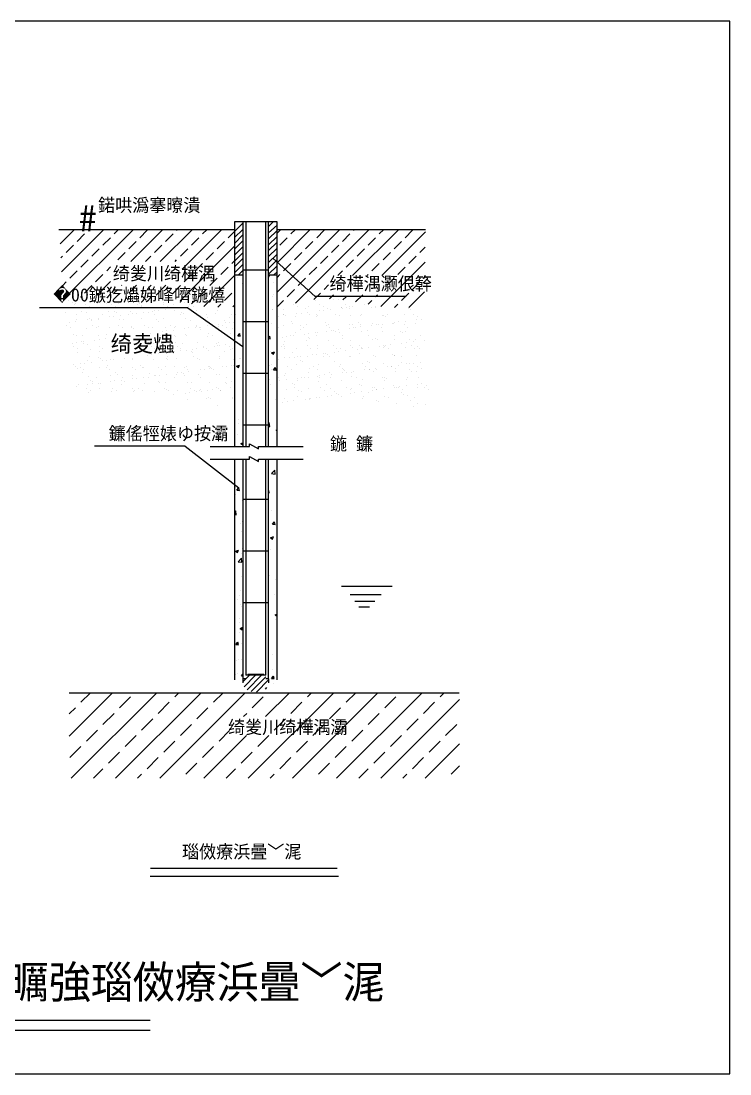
# Model space of a CAD drawing. Header units: metres. Extents: x 0 to 297, y 0 to 210.
# Drawn here: x 155.5 to 297, y 0 to 210 of the extents above; entities that cross this region are included whole.
import ezdxf

# ---------------------------------------------------------------- set-up
doc = ezdxf.new("R2010")
doc.units = ezdxf.units.M
doc.layers.add(' ', color=7, linetype='Continuous')

msp = doc.modelspace()

# ---------------------------------------------------------------- linework, layer by layer
at = {"layer": ' '}
for p, q in [((198.13, 169.96), (198.13, 125.13)), ((206.59, 169.96), (198.13, 169.96)), ((198.13, 168.01), (199.8, 169.69)), ((198.13, 166.84), (199.74, 168.45)), ((199.8, 169.96), (199.8, 125.13)), ((200.35, 169.96), (200.35, 125.13)), ((204.36, 125.13), (204.36, 169.96)), ((204.91, 125.13), (204.91, 169.96)), ((204.91, 169.03), (205.84, 169.96)), ((204.91, 167.74), (206.59, 169.3)), ((204.91, 166.56), (206.59, 168.24)), ((206.59, 168.45), (206.59, 169.96)), ((206.59, 125.13), (206.59, 168.45)), ((198.13, 165.66), (199.8, 167.34)), ((198.13, 164.48), (199.8, 166.16)), ((204.91, 165.39), (206.59, 167.06)), ((198.13, 163.31), (199.8, 164.98)), ((198.13, 162.13), (199.8, 163.8)), ((204.91, 164.21), (206.59, 165.89)), ((204.91, 163.03), (206.59, 164.71)), ((198.13, 160.95), (199.8, 162.63)), ((204.91, 161.86), (206.59, 163.53)), ((204.91, 160.68), (206.59, 162.35)), ((214.21, 155.07), (205.75, 162.69)), ((198.13, 159.78), (199.8, 161.45)), ((198.82, 159.3), (199.8, 160.27)), ((204.91, 160.3), (199.8, 160.3)), ((204.91, 159.5), (206.59, 161.18)), ((205.88, 159.3), (206.59, 160)), ((199.8, 159.3), (198.13, 159.3)), ((206.59, 159.3), (204.91, 159.3)), ((232.35, 155.07), (214.21, 155.07)), ((188.81, 152.83), (159.16, 152.83)), ((188.81, 152.83), (199.8, 145.09)), ((204.91, 150), (199.8, 150)), ((204.91, 139.69), (199.8, 139.69)), ((204.91, 129.39), (199.8, 129.39)), ((188.28, 125.18), (170.14, 125.18)), ((188.28, 125.18), (198.97, 116.93)), ((198.13, 122.64), (198.13, 78.58)), ((199.8, 122.64), (199.8, 78.8)), ((200.35, 122.64), (200.35, 79.51)), ((204.36, 79.51), (204.36, 122.64)), ((204.91, 78.8), (204.91, 122.64)), ((206.59, 78.58), (206.59, 122.64)), ((204.91, 114.59), (199.8, 114.59)), ((204.91, 104.29), (199.8, 104.29)), ((204.91, 93.98), (199.8, 93.98)), ((199.8, 78.18), (201.13, 79.51)), ((200.42, 78.8), (199.8, 78.8)), ((199.8, 78.8), (199.8, 78)), ((200.03, 77.23), (202.31, 79.51)), ((204.36, 79.51), (200.35, 79.51)), ((200.61, 76.64), (203.48, 79.51)), ((200.78, 79.73), (203.94, 79.73)), ((201.42, 76.27), (204.36, 79.21)), ((202.47, 76.14), (204.91, 78.59)), ((204.91, 78.8), (204.36, 78.8)), ((204.91, 78.8), (204.91, 78)), ((204.27, 76.77), (204.56, 77.06))]:
    msp.add_line(p, q, dxfattribs=at)
for p, q in [((297, 210), (0, 210)), ((297, 0), (297, 210)), ((163.04, 168.45), (198.13, 168.45)), ((163.28, 165.57), (166.16, 168.45)), ((163.6, 160), (172.04, 168.45)), ((163.91, 154.44), (177.92, 168.45)), ((168.91, 168.26), (169.1, 168.45)), ((174.06, 167.53), (174.98, 168.45)), ((177.42, 162.06), (183.81, 168.45)), ((179.21, 166.79), (180.68, 168.26)), ((183.3, 162.06), (189.69, 168.45)), ((186.56, 168.26), (186.75, 168.45)), ((187.64, 160.51), (195.57, 168.45)), ((191.71, 167.53), (192.63, 168.45)), ((196.86, 166.79), (198.13, 168.06)), ((206.59, 168.45), (236.25, 168.45)), ((206.59, 168.45), (236.25, 168.45)), ((206.59, 167.69), (207.34, 168.45)), ((206.59, 161.81), (213.23, 168.45)), ((206.59, 155.93), (219.11, 168.45)), ((209.36, 167.53), (210.28, 168.45)), ((210.3, 153.75), (224.99, 168.45)), ((214.51, 166.79), (215.98, 168.26)), ((221.65, 159.22), (230.88, 168.45)), ((221.86, 168.26), (222.05, 168.45)), ((227.01, 167.53), (227.94, 168.45)), ((232.16, 166.79), (233.63, 168.26)), ((166.7, 166.05), (168.17, 167.53)), ((171.85, 165.32), (173.32, 166.79)), ((177, 164.58), (178.47, 166.05)), ((184.36, 166.05), (185.83, 167.53)), ((189.5, 165.32), (190.97, 166.79)), ((194.65, 164.58), (196.12, 166.05)), ((207.16, 165.32), (208.63, 166.79)), ((212.3, 164.58), (213.77, 166.05)), ((219.66, 166.05), (221.13, 167.53)), ((224.81, 165.32), (226.28, 166.79)), ((227.53, 159.22), (236.24, 167.93)), ((229.96, 164.58), (231.43, 166.05)), ((164.5, 163.85), (165.97, 165.32)), ((169.65, 163.11), (171.12, 164.58)), ((174.79, 162.38), (176.26, 163.85)), ((182.15, 163.85), (183.62, 165.32)), ((187.24, 154.23), (198.13, 165.12)), ((187.3, 163.11), (188.77, 164.58)), ((192.45, 162.38), (193.92, 163.85)), ((210.1, 162.38), (211.57, 163.85)), ((217.45, 163.85), (218.92, 165.32)), ((222.6, 163.11), (224.07, 164.58)), ((227.75, 162.38), (229.22, 163.85)), ((235.1, 163.85), (236.19, 164.93)), ((163.44, 162.79), (163.76, 163.11)), ((167.44, 160.91), (168.91, 162.38)), ((180.36, 162.06), (181.41, 163.11)), ((186.25, 162.06), (186.56, 162.38)), ((197.59, 161.64), (198.13, 162.17)), ((215.25, 161.64), (216.72, 163.11)), ((220.39, 160.91), (221.86, 162.38)), ((227.3, 153.1), (236.14, 161.94)), ((232.9, 161.64), (234.37, 163.11)), ((165.23, 158.7), (166.7, 160.17)), ((172.59, 160.17), (173.38, 160.97)), ((190.24, 160.17), (191.71, 161.64)), ((195.39, 159.43), (196.86, 160.91)), ((207.89, 160.17), (209.36, 161.64)), ((213.04, 159.43), (214.51, 160.91)), ((218.71, 159.22), (219.66, 160.17)), ((225.54, 160.17), (227.01, 161.64)), ((230.69, 159.43), (232.16, 160.91)), ((163.75, 157.22), (164.5, 157.96)), ((170.38, 157.96), (171.85, 159.43)), ((170.72, 155.36), (173.38, 158.03)), ((188.03, 157.96), (189.5, 159.43)), ((191.98, 153.09), (198.13, 159.23)), ((193.18, 157.23), (194.65, 158.7)), ((198.72, 158.95), (198.72, 158.95)), ((198.72, 158.95), (198.72, 158.95)), ((199.63, 157.67), (199.63, 157.67)), ((199.63, 157.67), (199.63, 157.67)), ((204.91, 159.01), (204.97, 158.97)), ((204.91, 159.01), (204.97, 158.97)), ((204.97, 158.97), (205.08, 159.3)), ((204.97, 158.97), (205.08, 159.3)), ((205.79, 157.93), (205.79, 157.93)), ((205.79, 157.93), (205.79, 157.93)), ((206.59, 158.87), (207.16, 159.43)), ((210.83, 157.23), (212.3, 158.7)), ((224.59, 159.22), (224.81, 159.43)), ((228.48, 157.23), (229.96, 158.7)), ((233.63, 156.49), (235.1, 157.96)), ((235.84, 158.7), (236.09, 158.95)), ((168.17, 155.76), (169.65, 157.23)), ((173.86, 155.4), (173.86, 155.4)), ((173.94, 155.64), (174.79, 156.49)), ((175.53, 157.23), (175.6, 157.3)), ((175.53, 155.57), (175.53, 155.57)), ((176.12, 155.7), (176.12, 155.7)), ((176.99, 155.75), (178.55, 157.3)), ((179.83, 155.65), (179.94, 155.76)), ((180.68, 156.49), (181.49, 157.3)), ((182.47, 155.35), (184.43, 157.3)), ((185.83, 155.76), (187.3, 157.23)), ((190.97, 155.02), (192.45, 156.49)), ((196.12, 154.29), (197.59, 155.76)), ((198.13, 156.78), (198.15, 156.79)), ((198.13, 156.72), (198.15, 156.79)), ((198.13, 156.78), (198.15, 156.79)), ((198.13, 156.72), (198.15, 156.79)), ((199.72, 156.45), (199.72, 156.45)), ((199.72, 156.45), (199.72, 156.45)), ((199.75, 155.65), (199.75, 155.65)), ((199.75, 155.65), (199.75, 155.65)), ((205.85, 155.5), (205.85, 155.5)), ((205.85, 155.5), (205.85, 155.5)), ((208.63, 155.02), (210.1, 156.49)), ((213.97, 154.48), (215.25, 155.76)), ((215.98, 156.49), (216.85, 157.36)), ((217.06, 154.63), (217.84, 155.41)), ((222.28, 153.97), (223.72, 155.41)), ((226.28, 155.02), (226.67, 155.41)), ((231.43, 154.29), (232.9, 155.76)), ((232.93, 152.85), (236.04, 155.96)), ((164.9, 154.22), (164.9, 154.22)), ((165.79, 153.78), (165.79, 153.78)), ((166.1, 153.49), (166.1, 153.49)), ((166.43, 153.61), (166.43, 153.61)), ((167.16, 154.52), (167.16, 154.52)), ((167.35, 154.93), (167.44, 155.02)), ((168.03, 154.64), (168.03, 154.64)), ((168.46, 153.45), (168.46, 153.45)), ((169.38, 154.81), (169.38, 154.81)), ((170.78, 153.66), (170.78, 153.66)), ((170.79, 155.24), (170.79, 155.24)), ((171.1, 154.96), (171.1, 154.96)), ((171.64, 155.11), (171.64, 155.11)), ((172.51, 155.23), (172.51, 155.23)), ((172.55, 153.63), (172.55, 153.63)), ((172.93, 155.31), (172.93, 155.31)), ((173.65, 153.46), (173.65, 153.46)), ((175.04, 153.64), (175.04, 153.64)), ((177.29, 155.37), (177.29, 155.37)), ((177.55, 155.09), (177.55, 155.09)), ((178.83, 153.47), (178.83, 153.47)), ((179.21, 153.57), (179.21, 153.57)), ((179.54, 153.81), (179.54, 153.81)), ((181.54, 155.35), (181.54, 155.35)), ((183.89, 153.86), (183.89, 153.86)), ((184.01, 153.48), (184.01, 153.48)), ((184.52, 154.75), (184.52, 154.75)), ((184.92, 154.85), (185.09, 155.02)), ((185.97, 153.42), (185.97, 153.42)), ((188.15, 153.84), (188.15, 153.84)), ((189.19, 153.49), (189.19, 153.49)), ((189.55, 153.59), (190.24, 154.29)), ((194.75, 152.91), (195.39, 153.55)), ((197.74, 152.97), (198.13, 153.35)), ((205.69, 155.16), (205.69, 155.16)), ((205.69, 155.16), (205.69, 155.16)), ((206.63, 153.02), (207.89, 154.29)), ((209.92, 153.53), (209.92, 153.53)), ((214.37, 154.24), (214.37, 154.24)), ((215.11, 153.54), (215.11, 153.54)), ((217.8, 154.48), (217.8, 154.48)), ((218.86, 154.4), (218.86, 154.4)), ((219.75, 154.38), (220.39, 155.02)), ((220.29, 153.55), (220.29, 153.55)), ((223.98, 153.38), (223.98, 153.38)), ((224.76, 153.51), (225.54, 154.29)), ((230.01, 152.87), (230.69, 153.55)), ((164.28, 151.96), (164.28, 151.96)), ((166.51, 151.39), (166.51, 151.39)), ((167.55, 152.17), (167.55, 152.17)), ((168.54, 151.94), (168.54, 151.94)), ((169.16, 153), (169.16, 153)), ((171.69, 151.39), (171.69, 151.39)), ((173.04, 152.1), (173.04, 152.1)), ((174.2, 152.11), (174.2, 152.11)), ((174.35, 153.01), (174.35, 153.01)), ((174.51, 151.83), (174.51, 151.83)), ((175.39, 151.3), (175.39, 151.3)), ((176.87, 151.4), (176.87, 151.4)), ((177.39, 152.16), (177.39, 152.16)), ((177.65, 151.59), (177.65, 151.59)), ((178.52, 151.71), (178.52, 151.71)), ((179.51, 153.29), (179.51, 153.29)), ((179.53, 153.02), (179.53, 153.02)), ((179.87, 151.89), (179.87, 151.89)), ((180.96, 151.96), (180.96, 151.96)), ((181.65, 152.14), (181.65, 152.14)), ((182.06, 151.41), (182.06, 151.41)), ((182.13, 152.18), (182.13, 152.18)), ((183, 152.3), (183, 152.3)), ((184.35, 152.48), (184.35, 152.48)), ((184.71, 153.03), (184.71, 153.03)), ((186.14, 152.3), (186.14, 152.3)), ((186.61, 152.77), (186.61, 152.77)), ((187.24, 151.42), (187.24, 151.42)), ((187.48, 152.89), (187.48, 152.89)), ((187.62, 151.91), (187.62, 151.91)), ((187.93, 151.63), (187.93, 151.63)), ((188.83, 153.07), (188.83, 153.07)), ((189.89, 153.04), (189.89, 153.04)), ((190.5, 152.36), (190.5, 152.36)), ((192.42, 151.43), (192.42, 151.43)), ((194.38, 151.76), (194.38, 151.76)), ((194.76, 152.34), (194.76, 152.34)), ((197.6, 151.44), (197.6, 151.44)), ((198.13, 151.39), (198.13, 151.39)), ((198.13, 151.39), (198.13, 151.39)), ((198.4, 151.52), (198.4, 151.52)), ((198.4, 151.52), (198.4, 151.52)), ((205.59, 152.39), (205.59, 152.39)), ((205.59, 152.39), (205.59, 152.39)), ((205.74, 152.49), (205.74, 152.49)), ((205.74, 152.49), (205.74, 152.49)), ((207.8, 151.56), (207.8, 151.56)), ((207.87, 152.53), (207.87, 152.53)), ((207.97, 151.46), (207.97, 151.46)), ((208.28, 151.32), (208.28, 151.32)), ((210.55, 151.62), (210.55, 151.62)), ((210.63, 153.08), (210.63, 153.08)), ((211.41, 151.73), (211.41, 151.73)), ((212.36, 152.7), (212.36, 152.7)), ((212.76, 151.91), (212.76, 151.91)), ((212.8, 153.02), (212.8, 153.02)), ((213.15, 151.47), (213.15, 151.47)), ((214.45, 151.5), (214.45, 151.5)), ((214.76, 151.22), (214.76, 151.22)), ((215.02, 152.21), (215.02, 152.21)), ((215.81, 153.09), (215.81, 153.09)), ((215.89, 152.32), (215.89, 152.32)), ((216.72, 152.75), (216.72, 152.75)), ((217.24, 152.5), (217.24, 152.5)), ((218.33, 151.48), (218.33, 151.48)), ((219.46, 152.96), (219.46, 152.96)), ((219.5, 152.8), (219.5, 152.8)), ((219.76, 152.68), (219.76, 152.68)), ((220.37, 152.91), (220.37, 152.91)), ((220.97, 152.73), (220.97, 152.73)), ((220.99, 153.1), (220.99, 153.1)), ((221.21, 151.35), (221.21, 151.35)), ((221.72, 153.09), (221.72, 153.09)), ((223.32, 151.25), (223.32, 151.25)), ((223.52, 151.49), (223.52, 151.49)), ((225.47, 152.89), (225.47, 152.89)), ((226.17, 153.11), (226.17, 153.11)), ((226.22, 152.81), (226.22, 152.81)), ((227.58, 151.23), (227.58, 151.23)), ((227.87, 151.29), (227.87, 151.29)), ((228.7, 151.5), (228.7, 151.5)), ((232.07, 151.39), (232.07, 151.39)), ((232.87, 152.75), (232.87, 152.75)), ((233.18, 152.47), (233.18, 152.47)), ((233.88, 151.51), (233.88, 151.51)), ((164.62, 149.27), (164.62, 149.27)), ((165.08, 149.94), (165.08, 149.94)), ((166.43, 150.12), (166.43, 150.12)), ((166.53, 150.4), (166.53, 150.4)), ((168.69, 150.41), (168.69, 150.41)), ((169.2, 150.65), (169.2, 150.65)), ((169.51, 150.37), (169.51, 150.37)), ((169.56, 150.53), (169.56, 150.53)), ((169.81, 149.28), (169.81, 149.28)), ((170.89, 150.46), (170.89, 150.46)), ((170.91, 150.71), (170.91, 150.71)), ((173.17, 151), (173.17, 151)), ((174.04, 151.12), (174.04, 151.12)), ((174.99, 149.29), (174.99, 149.29)), ((175.15, 150.44), (175.15, 150.44)), ((175.96, 150.5), (175.96, 150.5)), ((179.64, 150.6), (179.64, 150.6)), ((180.17, 149.3), (180.17, 149.3)), ((182.62, 150.45), (182.62, 150.45)), ((182.93, 150.16), (182.93, 150.16)), ((184, 150.66), (184, 150.66)), ((185.35, 149.31), (185.35, 149.31)), ((186.25, 149.1), (186.25, 149.1)), ((188.26, 150.64), (188.26, 150.64)), ((189.38, 150.3), (189.38, 150.3)), ((190.54, 149.32), (190.54, 149.32)), ((190.6, 149.15), (190.6, 149.15)), ((192.63, 149.26), (192.63, 149.26)), ((192.75, 150.8), (192.75, 150.8)), ((193.49, 149.37), (193.49, 149.37)), ((194.85, 149.55), (194.85, 149.55)), ((194.86, 149.13), (194.86, 149.13)), ((195.72, 149.33), (195.72, 149.33)), ((196.04, 150.24), (196.04, 150.24)), ((196.34, 149.96), (196.34, 149.96)), ((197.11, 150.85), (197.11, 150.85)), ((197.11, 149.85), (197.11, 149.85)), ((197.97, 149.96), (197.97, 149.96)), ((205.49, 149.62), (205.49, 149.62)), ((205.49, 149.62), (205.49, 149.62)), ((206.93, 151.14), (206.93, 151.14)), ((207.97, 149.33), (207.97, 149.33)), ((209.45, 150.04), (209.45, 150.04)), ((209.76, 149.76), (209.76, 149.76)), ((210.21, 151.05), (210.21, 151.05)), ((211.27, 149.36), (211.27, 149.36)), ((212.46, 149.49), (212.46, 149.49)), ((214.47, 151.03), (214.47, 151.03)), ((216.21, 149.89), (216.21, 149.89)), ((216.45, 149.37), (216.45, 149.37)), ((216.82, 149.54), (216.82, 149.54)), ((218.97, 151.19), (218.97, 151.19)), ((221.08, 149.52), (221.08, 149.52)), ((221.63, 149.38), (221.63, 149.38)), ((222.87, 149.83), (222.87, 149.83)), ((223.18, 149.55), (223.18, 149.55)), ((225.52, 149.28), (225.52, 149.28)), ((225.57, 149.69), (225.57, 149.69)), ((226.38, 149.39), (226.38, 149.39)), ((226.82, 149.39), (226.82, 149.39)), ((227.74, 149.57), (227.74, 149.57)), ((228.18, 151.01), (228.18, 151.01)), ((229.63, 149.69), (229.63, 149.69)), ((229.93, 149.74), (229.93, 149.74)), ((230, 149.87), (230, 149.87)), ((230.86, 149.98), (230.86, 149.98)), ((232, 149.4), (232, 149.4)), ((232.22, 150.16), (232.22, 150.16)), ((234.19, 149.72), (234.19, 149.72)), ((234.48, 150.46), (234.48, 150.46)), ((234.63, 151.15), (234.63, 151.15)), ((235.34, 150.57), (235.34, 150.57)), ((165.33, 148.83), (165.33, 148.83)), ((165.95, 147.58), (165.95, 147.58)), ((166.64, 147.2), (166.64, 147.2)), ((167.85, 147.22), (167.85, 147.22)), ((168.65, 148.74), (168.65, 148.74)), ((170.51, 148.84), (170.51, 148.84)), ((170.96, 149.04), (170.96, 149.04)), ((170.99, 147.25), (170.99, 147.25)), ((172.61, 147.52), (172.61, 147.52)), ((173.14, 148.9), (173.14, 148.9)), ((175.69, 148.85), (175.69, 148.85)), ((177.5, 148.95), (177.5, 148.95)), ((177.62, 148.99), (177.62, 148.99)), ((177.92, 148.7), (177.92, 148.7)), ((180.87, 148.86), (180.87, 148.86)), ((181.41, 147.78), (181.41, 147.78)), ((181.75, 148.93), (181.75, 148.93)), ((183.4, 147.25), (183.4, 147.25)), ((183.67, 148.08), (183.67, 148.08)), ((184.1, 147.45), (184.1, 147.45)), ((184.37, 148.84), (184.37, 148.84)), ((184.53, 148.19), (184.53, 148.19)), ((185.89, 148.37), (185.89, 148.37)), ((186.03, 147.32), (186.03, 147.32)), ((186.06, 148.87), (186.06, 148.87)), ((186.34, 147.04), (186.34, 147.04)), ((188.15, 148.67), (188.15, 148.67)), ((188.36, 147.43), (188.36, 147.43)), ((188.58, 147.26), (188.58, 147.26)), ((189.01, 148.78), (189.01, 148.78)), ((190.37, 148.96), (190.37, 148.96)), ((191.03, 148.78), (191.03, 148.78)), ((191.24, 148.87), (191.24, 148.87)), ((191.34, 148.5), (191.34, 148.5)), ((192.79, 147.17), (192.79, 147.17)), ((192.85, 147.59), (192.85, 147.59)), ((193.77, 147.27), (193.77, 147.27)), ((196.42, 148.88), (196.42, 148.88)), ((197.21, 147.65), (197.21, 147.65)), ((197.79, 148.63), (197.79, 148.63)), ((198.77, 147.22), (199.17, 147.7)), ((198.77, 147.22), (199.17, 147.7)), ((198.77, 147.22), (199.26, 147.18)), ((198.77, 147.22), (199.26, 147.18)), ((199.26, 147.18), (199.17, 147.7)), ((199.26, 147.18), (199.17, 147.7)), ((204.91, 146.91), (205.14, 147.18)), ((204.91, 146.91), (205.14, 147.18)), ((205.23, 146.65), (205.14, 147.18)), ((205.23, 146.65), (205.14, 147.18)), ((206.79, 148.9), (206.79, 148.9)), ((208.47, 147.03), (208.47, 147.03)), ((209.31, 147.29), (209.31, 147.29)), ((209.82, 147.21), (209.82, 147.21)), ((210.32, 147.84), (210.32, 147.84)), ((211.21, 148.43), (211.21, 148.43)), ((211.97, 148.91), (211.97, 148.91)), ((212.08, 147.51), (212.08, 147.51)), ((212.95, 147.62), (212.95, 147.62)), ((214.3, 147.8), (214.3, 147.8)), ((214.5, 147.3), (214.5, 147.3)), ((214.58, 147.82), (214.58, 147.82)), ((216.56, 148.1), (216.56, 148.1)), ((217.15, 148.92), (217.15, 148.92)), ((217.43, 148.21), (217.43, 148.21)), ((217.87, 148.37), (217.87, 148.37)), ((218.17, 148.09), (218.17, 148.09)), ((218.78, 148.39), (218.78, 148.39)), ((219.07, 147.98), (219.07, 147.98)), ((219.68, 147.31), (219.68, 147.31)), ((221.04, 148.69), (221.04, 148.69)), ((221.91, 148.8), (221.91, 148.8)), ((222.33, 148.93), (222.33, 148.93)), ((223.26, 148.98), (223.26, 148.98)), ((223.43, 148.04), (223.43, 148.04)), ((224.62, 148.23), (224.62, 148.23)), ((224.86, 147.32), (224.86, 147.32)), ((227.52, 148.94), (227.52, 148.94)), ((227.68, 148.02), (227.68, 148.02)), ((230.04, 147.33), (230.04, 147.33)), ((231.28, 148.17), (231.28, 148.17)), ((231.59, 147.89), (231.59, 147.89)), ((232.18, 148.18), (232.18, 148.18)), ((232.7, 148.95), (232.7, 148.95)), ((235.23, 147.34), (235.23, 147.34)), ((165.75, 145.72), (165.75, 145.72)), ((165.97, 145.11), (165.97, 145.11)), ((166.61, 145.83), (166.61, 145.83)), ((167.61, 146.06), (167.61, 146.06)), ((167.92, 145.78), (167.92, 145.78)), ((167.97, 146.01), (167.97, 146.01)), ((168.75, 145.53), (168.75, 145.53)), ((170.23, 146.31), (170.23, 146.31)), ((171.09, 146.42), (171.09, 146.42)), ((171.15, 145.12), (171.15, 145.12)), ((172.45, 146.6), (172.45, 146.6)), ((181.03, 145.86), (181.03, 145.86)), ((181.33, 145.58), (181.33, 145.58)), ((181.52, 145.14), (181.52, 145.14)), ((181.86, 145.73), (181.86, 145.73)), ((186.35, 145.89), (186.35, 145.89)), ((186.7, 145.15), (186.7, 145.15)), ((187.78, 145.71), (187.78, 145.71)), ((190.71, 145.94), (190.71, 145.94)), ((191.88, 145.15), (191.88, 145.15)), ((194.16, 145.15), (194.16, 145.15)), ((194.44, 145.66), (194.44, 145.66)), ((194.75, 145.37), (194.75, 145.37)), ((194.97, 145.92), (194.97, 145.92)), ((195.03, 145.26), (195.03, 145.26)), ((196.38, 145.44), (196.38, 145.44)), ((197.06, 145.16), (197.06, 145.16)), ((199.28, 145.65), (199.28, 145.65)), ((199.28, 145.65), (199.28, 145.65)), ((199.7, 145.91), (199.7, 145.91)), ((199.7, 145.91), (199.7, 145.91)), ((204.91, 146.68), (205.23, 146.65)), ((204.91, 146.68), (205.23, 146.65)), ((205.36, 146.79), (205.36, 146.79)), ((205.36, 146.79), (205.36, 146.79)), ((205.38, 146.85), (205.38, 146.85)), ((205.38, 146.85), (205.38, 146.85)), ((207.43, 145.18), (207.43, 145.18)), ((207.6, 146.92), (207.6, 146.92)), ((207.86, 145.45), (207.86, 145.45)), ((208.07, 146.12), (208.07, 146.12)), ((208.17, 145.17), (208.17, 145.17)), ((212.57, 146.28), (212.57, 146.28)), ((212.61, 145.19), (212.61, 145.19)), ((212.86, 146.91), (212.86, 146.91)), ((213.17, 146.63), (213.17, 146.63)), ((214.62, 145.3), (214.62, 145.3)), ((216.93, 146.34), (216.93, 146.34)), ((217.79, 145.2), (217.79, 145.2)), ((219.62, 146.76), (219.62, 146.76)), ((221.18, 146.32), (221.18, 146.32)), ((221.28, 145.25), (221.28, 145.25)), ((221.58, 144.97), (221.58, 144.97)), ((222.98, 145.21), (222.98, 145.21)), ((225.68, 146.48), (225.68, 146.48)), ((226.28, 146.71), (226.28, 146.71)), ((226.59, 146.43), (226.59, 146.43)), ((227.05, 145.17), (227.05, 145.17)), ((227.92, 145.29), (227.92, 145.29)), ((228.03, 145.1), (228.03, 145.1)), ((228.16, 145.22), (228.16, 145.22)), ((229.27, 145.46), (229.27, 145.46)), ((230.03, 146.54), (230.03, 146.54)), ((231.53, 145.76), (231.53, 145.76)), ((232.28, 144.97), (232.28, 144.97)), ((232.4, 145.87), (232.4, 145.87)), ((233.04, 146.56), (233.04, 146.56)), ((233.34, 145.23), (233.34, 145.23)), ((233.75, 146.05), (233.75, 146.05)), ((234.29, 146.51), (234.29, 146.51)), ((234.69, 145.04), (234.69, 145.04)), ((236.01, 146.35), (236.01, 146.35)), ((166.67, 144.66), (166.67, 144.66)), ((166.74, 143.99), (166.74, 143.99)), ((169.2, 143.05), (169.2, 143.05)), ((169.36, 144.46), (169.36, 144.46)), ((171.02, 142.94), (171.02, 142.94)), ((171.1, 144.05), (171.1, 144.05)), ((171.85, 144.67), (171.85, 144.67)), ((180.72, 143.38), (180.72, 143.38)), ((181.59, 143.49), (181.59, 143.49)), ((182.22, 144.69), (182.22, 144.69)), ((182.78, 144.25), (182.78, 144.25)), ((182.94, 143.67), (182.94, 143.67)), ((184.21, 144.24), (184.21, 144.24)), ((184.74, 143.08), (184.74, 143.08)), ((185.2, 143.97), (185.2, 143.97)), ((186.07, 144.08), (186.07, 144.08)), ((187.4, 144.7), (187.4, 144.7)), ((187.42, 144.26), (187.42, 144.26)), ((188.46, 144.22), (188.46, 144.22)), ((189.44, 144.19), (189.44, 144.19)), ((189.68, 144.56), (189.68, 144.56)), ((189.75, 143.91), (189.75, 143.91)), ((189.93, 143.09), (189.93, 143.09)), ((190.55, 144.67), (190.55, 144.67)), ((191.9, 144.85), (191.9, 144.85)), ((192.58, 144.71), (192.58, 144.71)), ((192.96, 144.38), (192.96, 144.38)), ((195.11, 143.1), (195.11, 143.1)), ((196.2, 144.05), (196.2, 144.05)), ((197.32, 144.44), (197.32, 144.44)), ((197.77, 144.72), (197.77, 144.72)), ((205.28, 144.08), (205.28, 144.08)), ((205.28, 144.08), (205.28, 144.08)), ((205.48, 143.83), (206.06, 144.05)), ((205.48, 143.83), (206.06, 144.05)), ((205.48, 143.83), (205.89, 143.55)), ((205.48, 143.83), (205.89, 143.55)), ((205.89, 143.55), (206.06, 144.05)), ((205.89, 143.55), (206.06, 144.05)), ((208.13, 144.74), (208.13, 144.74)), ((208.18, 142.91), (208.18, 142.91)), ((209.13, 142.81), (209.13, 142.81)), ((209.61, 143.84), (209.61, 143.84)), ((210, 142.93), (210, 142.93)), ((210.42, 144.64), (210.42, 144.64)), ((210.66, 143.13), (210.66, 143.13)), ((211.35, 143.1), (211.35, 143.1)), ((212.67, 143.08), (212.67, 143.08)), ((213.31, 144.75), (213.31, 144.75)), ((213.61, 143.4), (213.61, 143.4)), ((214.48, 143.52), (214.48, 143.52)), ((214.68, 144.62), (214.68, 144.62)), ((215.83, 143.69), (215.83, 143.69)), ((215.84, 143.14), (215.84, 143.14)), ((216.27, 143.79), (216.27, 143.79)), ((216.58, 143.5), (216.58, 143.5)), ((217.03, 143.13), (217.03, 143.13)), ((218.09, 143.99), (218.09, 143.99)), ((218.5, 144.75), (218.5, 144.75)), ((218.96, 144.11), (218.96, 144.11)), ((219.18, 144.78), (219.18, 144.78)), ((220.31, 144.28), (220.31, 144.28)), ((221.02, 143.14), (221.02, 143.14)), ((221.29, 143.11), (221.29, 143.11)), ((222.57, 144.58), (222.57, 144.58)), ((223.03, 143.64), (223.03, 143.64)), ((223.44, 144.7), (223.44, 144.7)), ((223.53, 144.83), (223.53, 144.83)), ((223.68, 144.76), (223.68, 144.76)), ((224.79, 144.87), (224.79, 144.87)), ((225.78, 143.27), (225.78, 143.27)), ((226.2, 143.15), (226.2, 143.15)), ((227.79, 144.81), (227.79, 144.81)), ((228.86, 144.77), (228.86, 144.77)), ((229.69, 143.58), (229.69, 143.58)), ((230, 143.3), (230, 143.3)), ((230.14, 143.33), (230.14, 143.33)), ((231.39, 143.16), (231.39, 143.16)), ((234.04, 144.78), (234.04, 144.78)), ((234.4, 143.31), (234.4, 143.31)), ((235, 144.76), (235, 144.76)), ((166.02, 141.48), (166.02, 141.48)), ((166.33, 141.2), (166.33, 141.2)), ((166.85, 140.78), (166.85, 140.78)), ((167.28, 141.61), (167.28, 141.61)), ((167.31, 140.94), (167.31, 140.94)), ((168.15, 141.73), (168.15, 141.73)), ((168.85, 142.32), (168.85, 142.32)), ((169.5, 141.9), (169.5, 141.9)), ((171.2, 140.84), (171.2, 140.84)), ((171.33, 142.66), (171.33, 142.66)), ((171.76, 142.2), (171.76, 142.2)), ((172.49, 140.95), (172.49, 140.95)), ((172.63, 142.31), (172.63, 142.31)), ((172.78, 141.33), (172.78, 141.33)), ((173.35, 142.48), (173.35, 142.48)), ((173.98, 142.49), (173.98, 142.49)), ((175.46, 140.82), (175.46, 140.82)), ((176.24, 142.79), (176.24, 142.79)), ((177.68, 140.96), (177.68, 140.96)), ((177.71, 142.54), (177.71, 142.54)), ((177.78, 142.79), (177.78, 142.79)), ((179.44, 141.27), (179.44, 141.27)), ((179.74, 140.99), (179.74, 140.99)), ((179.96, 140.98), (179.96, 140.98)), ((181.96, 142.52), (181.96, 142.52)), ((182.86, 140.97), (182.86, 140.97)), ((184.31, 141.04), (184.31, 141.04)), ((184.44, 142.73), (184.44, 142.73)), ((184.74, 142.45), (184.74, 142.45)), ((186.19, 141.13), (186.19, 141.13)), ((186.46, 142.68), (186.46, 142.68)), ((188.04, 140.98), (188.04, 140.98)), ((188.57, 141.02), (188.57, 141.02)), ((190.81, 142.74), (190.81, 142.74)), ((191.2, 142.59), (191.2, 142.59)), ((192.85, 141.07), (192.85, 141.07)), ((193.06, 141.18), (193.06, 141.18)), ((193.16, 140.79), (193.16, 140.79)), ((193.23, 140.99), (193.23, 140.99)), ((193.43, 140.75), (193.43, 140.75)), ((195.07, 142.72), (195.07, 142.72)), ((195.7, 141.04), (195.7, 141.04)), ((196.56, 141.16), (196.56, 141.16)), ((197.42, 141.23), (197.42, 141.23)), ((197.85, 142.53), (197.85, 142.53)), ((197.91, 141.33), (197.91, 141.33)), ((198.48, 141.15), (199.07, 141.37)), ((198.48, 141.15), (199.07, 141.37)), ((198.48, 141.15), (198.9, 140.87)), ((198.48, 141.15), (198.9, 140.87)), ((198.9, 140.87), (199.07, 141.37)), ((198.9, 140.87), (199.07, 141.37)), ((199.17, 142.64), (199.17, 142.64)), ((199.17, 142.64), (199.17, 142.64)), ((199.3, 142.73), (199.3, 142.73)), ((199.3, 142.73), (199.3, 142.73)), ((205.18, 141.31), (205.18, 141.31)), ((205.18, 141.31), (205.18, 141.31)), ((205.49, 141.42), (205.49, 141.42)), ((205.49, 141.42), (205.49, 141.42)), ((205.89, 140.44), (206.29, 140.92)), ((205.89, 140.44), (206.29, 140.92)), ((206.39, 140.4), (206.29, 140.92)), ((206.39, 140.4), (206.29, 140.92)), ((206.87, 142.51), (206.87, 142.51)), ((208.77, 141.02), (208.77, 141.02)), ((210.53, 141.43), (210.53, 141.43)), ((211.27, 142.33), (211.27, 142.33)), ((211.58, 142.04), (211.58, 142.04)), ((213.03, 140.72), (213.03, 140.72)), ((213.96, 141.02), (213.96, 141.02)), ((214.79, 141.41), (214.79, 141.41)), ((218.03, 142.18), (218.03, 142.18)), ((219.14, 141.03), (219.14, 141.03)), ((219.28, 141.57), (219.28, 141.57)), ((223.64, 141.63), (223.64, 141.63)), ((224.32, 141.04), (224.32, 141.04)), ((224.69, 142.12), (224.69, 142.12)), ((224.99, 141.84), (224.99, 141.84)), ((226.33, 140.77), (226.33, 140.77)), ((227.89, 141.61), (227.89, 141.61)), ((228.59, 141.06), (228.59, 141.06)), ((229.45, 141.18), (229.45, 141.18)), ((229.5, 141.05), (229.5, 141.05)), ((230.81, 141.36), (230.81, 141.36)), ((231.45, 141.97), (231.45, 141.97)), ((232.39, 141.77), (232.39, 141.77)), ((233.07, 141.65), (233.07, 141.65)), ((233.93, 141.77), (233.93, 141.77)), ((234.69, 141.06), (234.69, 141.06)), ((235.29, 141.95), (235.29, 141.95)), ((167.77, 139.87), (167.77, 139.87)), ((168.01, 140.49), (168.01, 140.49)), ((168.96, 139.12), (168.96, 139.12)), ((170.54, 138.88), (170.54, 138.88)), ((173.2, 140.5), (173.2, 140.5)), ((173.45, 139.28), (173.45, 139.28)), ((174.43, 139.81), (174.43, 139.81)), ((174.74, 139.53), (174.74, 139.53)), ((175.72, 138.89), (175.72, 138.89)), ((177.78, 138.68), (177.78, 138.68)), ((177.81, 139.33), (177.81, 139.33)), ((178.38, 140.51), (178.38, 140.51)), ((178.64, 138.8), (178.64, 138.8)), ((180, 138.98), (180, 138.98)), ((180.91, 138.9), (180.91, 138.9)), ((181.19, 139.67), (181.19, 139.67)), ((182.07, 139.31), (182.07, 139.31)), ((182.26, 139.27), (182.26, 139.27)), ((183.12, 139.39), (183.12, 139.39)), ((183.56, 140.52), (183.56, 140.52)), ((184.48, 139.57), (184.48, 139.57)), ((186.09, 138.91), (186.09, 138.91)), ((186.56, 139.48), (186.56, 139.48)), ((186.74, 139.86), (186.74, 139.86)), ((187.6, 139.98), (187.6, 139.98)), ((187.85, 139.61), (187.85, 139.61)), ((188.16, 139.33), (188.16, 139.33)), ((188.74, 140.53), (188.74, 140.53)), ((188.96, 140.16), (188.96, 140.16)), ((190.92, 139.53), (190.92, 139.53)), ((191.22, 140.45), (191.22, 140.45)), ((191.27, 138.92), (191.27, 138.92)), ((192.08, 140.57), (192.08, 140.57)), ((193.93, 140.54), (193.93, 140.54)), ((194.61, 139.46), (194.61, 139.46)), ((195.18, 139.51), (195.18, 139.51)), ((196.45, 138.93), (196.45, 138.93)), ((205.39, 140.47), (205.39, 140.47)), ((205.39, 140.47), (205.39, 140.47)), ((205.89, 140.44), (206.39, 140.4)), ((205.89, 140.44), (206.39, 140.4)), ((206.82, 138.95), (206.82, 138.95)), ((208.02, 139.26), (208.02, 139.26)), ((208.28, 139.71), (208.28, 139.71)), ((209.47, 140.57), (209.47, 140.57)), ((210.67, 138.71), (210.67, 138.71)), ((211.53, 138.82), (211.53, 138.82)), ((212, 138.96), (212, 138.96)), ((212.78, 139.87), (212.78, 139.87)), ((212.89, 139), (212.89, 139)), ((214.66, 140.58), (214.66, 140.58)), ((214.68, 139.2), (214.68, 139.2)), ((214.99, 138.92), (214.99, 138.92)), ((215.15, 139.29), (215.15, 139.29)), ((216.01, 139.41), (216.01, 139.41)), ((217.14, 139.92), (217.14, 139.92)), ((217.18, 138.97), (217.18, 138.97)), ((217.37, 139.59), (217.37, 139.59)), ((219.63, 139.88), (219.63, 139.88)), ((219.69, 140.66), (219.69, 140.66)), ((219.84, 140.59), (219.84, 140.59)), ((219.99, 140.38), (219.99, 140.38)), ((220.49, 140), (220.49, 140)), ((221.39, 139.9), (221.39, 139.9)), ((221.44, 139.05), (221.44, 139.05)), ((221.85, 140.18), (221.85, 140.18)), ((222.37, 138.98), (222.37, 138.98)), ((224.11, 140.47), (224.11, 140.47)), ((224.97, 140.59), (224.97, 140.59)), ((225.02, 140.6), (225.02, 140.6)), ((225.89, 140.07), (225.89, 140.07)), ((226.44, 140.51), (226.44, 140.51)), ((227.55, 138.99), (227.55, 138.99)), ((228.1, 139), (228.1, 139)), ((228.41, 138.71), (228.41, 138.71)), ((230.21, 140.61), (230.21, 140.61)), ((230.24, 140.12), (230.24, 140.12)), ((232.73, 139), (232.73, 139)), ((233.1, 140.46), (233.1, 140.46)), ((233.41, 140.17), (233.41, 140.17)), ((234.5, 140.1), (234.5, 140.1)), ((234.86, 138.85), (234.86, 138.85)), ((235.39, 140.62), (235.39, 140.62)), ((166.56, 137.21), (166.56, 137.21)), ((166.95, 137.58), (166.95, 137.58)), ((168.66, 136.77), (168.66, 136.77)), ((168.82, 137.5), (168.82, 137.5)), ((169.43, 138.35), (169.43, 138.35)), ((169.68, 137.62), (169.68, 137.62)), ((169.74, 138.07), (169.74, 138.07)), ((171.04, 137.8), (171.04, 137.8)), ((171.18, 136.74), (171.18, 136.74)), ((171.31, 137.63), (171.31, 137.63)), ((173.3, 138.09), (173.3, 138.09)), ((173.84, 136.78), (173.84, 136.78)), ((174.16, 138.21), (174.16, 138.21)), ((175.52, 138.39), (175.52, 138.39)), ((175.57, 137.61), (175.57, 137.61)), ((176.19, 138.2), (176.19, 138.2)), ((177.84, 136.69), (177.84, 136.69)), ((179.02, 136.79), (179.02, 136.79)), ((180.06, 137.77), (180.06, 137.77)), ((182.85, 138.15), (182.85, 138.15)), ((183.15, 137.87), (183.15, 137.87)), ((184.2, 136.8), (184.2, 136.8)), ((184.42, 137.83), (184.42, 137.83)), ((184.6, 136.54), (184.6, 136.54)), ((188.67, 137.81), (188.67, 137.81)), ((189.39, 136.81), (189.39, 136.81)), ((189.6, 138), (189.6, 138)), ((193.17, 137.97), (193.17, 137.97)), ((194.57, 136.82), (194.57, 136.82)), ((194.97, 136.64), (194.97, 136.64)), ((196.26, 137.94), (196.26, 137.94)), ((196.57, 137.66), (196.57, 137.66)), ((197.23, 136.94), (197.23, 136.94)), ((197.53, 138.03), (197.53, 138.03)), ((198.1, 137.05), (198.1, 137.05)), ((205.08, 138.54), (205.08, 138.54)), ((205.08, 138.54), (205.08, 138.54)), ((205.28, 137.46), (205.28, 137.46)), ((205.28, 137.46), (205.28, 137.46)), ((206.52, 138.12), (206.52, 138.12)), ((206.52, 138.12), (206.52, 138.12)), ((207.06, 138.23), (207.06, 138.23)), ((208.39, 136.5), (208.39, 136.5)), ((208.41, 138.41), (208.41, 138.41)), ((209.68, 137.74), (209.68, 137.74)), ((209.99, 137.46), (209.99, 137.46)), ((210.12, 136.85), (210.12, 136.85)), ((210.63, 138.22), (210.63, 138.22)), ((212.88, 136.66), (212.88, 136.66)), ((214.89, 138.2), (214.89, 138.2)), ((215.3, 136.86), (215.3, 136.86)), ((216.44, 137.59), (216.44, 137.59)), ((217.24, 136.72), (217.24, 136.72)), ((219.39, 138.36), (219.39, 138.36)), ((220.48, 136.87), (220.48, 136.87)), ((221.5, 136.7), (221.5, 136.7)), ((223.1, 137.53), (223.1, 137.53)), ((223.4, 137.25), (223.4, 137.25)), ((223.74, 138.42), (223.74, 138.42)), ((225.66, 136.88), (225.66, 136.88)), ((225.99, 136.86), (225.99, 136.86)), ((227.86, 136.66), (227.86, 136.66)), ((228, 138.4), (228, 138.4)), ((229.85, 137.39), (229.85, 137.39)), ((230.12, 136.96), (230.12, 136.96)), ((230.35, 136.92), (230.35, 136.92)), ((230.85, 136.89), (230.85, 136.89)), ((230.99, 137.07), (230.99, 137.07)), ((232.34, 137.25), (232.34, 137.25)), ((232.49, 138.56), (232.49, 138.56)), ((234.6, 137.55), (234.6, 137.55)), ((234.61, 136.89), (234.61, 136.89)), ((235.47, 137.66), (235.47, 137.66)), ((236.03, 136.9), (236.03, 136.9)), ((236.51, 137.33), (236.51, 137.33)), ((169.06, 135.91), (169.06, 135.91)), ((169.36, 136.33), (169.36, 136.33)), ((173.56, 136.07), (173.56, 136.07)), ((174.54, 136.34), (174.54, 136.34)), ((177.92, 136.13), (177.92, 136.13)), ((178.15, 136.41), (178.15, 136.41)), ((179.72, 136.34), (179.72, 136.34)), ((182.17, 136.11), (182.17, 136.11)), ((184.91, 136.35), (184.91, 136.35)), ((186.01, 135.46), (186.01, 135.46)), ((186.67, 136.27), (186.67, 136.27)), ((188.27, 135.76), (188.27, 135.76)), ((188.78, 134.6), (188.78, 134.6)), ((189.14, 135.87), (189.14, 135.87)), ((190.09, 136.36), (190.09, 136.36)), ((190.49, 136.05), (190.49, 136.05)), ((191.02, 136.32), (191.02, 136.32)), ((191.26, 136.48), (191.26, 136.48)), ((191.57, 136.2), (191.57, 136.2)), ((192.61, 134.75), (192.61, 134.75)), ((192.75, 136.35), (192.75, 136.35)), ((193.01, 134.88), (193.01, 134.88)), ((193.27, 134.76), (193.27, 134.76)), ((193.62, 136.46), (193.62, 136.46)), ((195.27, 136.37), (195.27, 136.37)), ((195.28, 136.3), (195.28, 136.3)), ((197.63, 134.82), (197.63, 134.82)), ((197.8, 134.76), (197.8, 134.76)), ((198.02, 136.34), (198.02, 136.34)), ((199.67, 135.38), (199.67, 135.38)), ((199.67, 135.38), (199.67, 135.38)), ((204.98, 135.77), (204.98, 135.77)), ((204.98, 135.77), (204.98, 135.77)), ((206.25, 134.59), (206.25, 134.59)), ((206.25, 134.59), (206.25, 134.59)), ((208.16, 134.78), (208.16, 134.78)), ((210.74, 135.02), (210.74, 135.02)), ((210.82, 136.4), (210.82, 136.4)), ((211.43, 136.13), (211.43, 136.13)), ((212.2, 134.6), (212.2, 134.6)), ((213.07, 134.71), (213.07, 134.71)), ((213.09, 134.61), (213.09, 134.61)), ((213.35, 134.79), (213.35, 134.79)), ((214.42, 134.89), (214.42, 134.89)), ((215, 135), (215, 135)), ((216, 136.41), (216, 136.41)), ((216.68, 135.19), (216.68, 135.19)), ((217.55, 135.3), (217.55, 135.3)), ((218.09, 136.07), (218.09, 136.07)), ((218.4, 135.79), (218.4, 135.79)), ((218.9, 135.48), (218.9, 135.48)), ((219.49, 135.16), (219.49, 135.16)), ((221.16, 135.78), (221.16, 135.78)), ((221.18, 136.42), (221.18, 136.42)), ((222.03, 135.89), (222.03, 135.89)), ((223.38, 136.07), (223.38, 136.07)), ((223.71, 134.81), (223.71, 134.81)), ((223.85, 135.21), (223.85, 135.21)), ((224.85, 135.93), (224.85, 135.93)), ((225.64, 136.37), (225.64, 136.37)), ((226.37, 136.43), (226.37, 136.43)), ((226.51, 136.48), (226.51, 136.48)), ((226.51, 134.41), (226.51, 134.41)), ((228.1, 135.19), (228.1, 135.19)), ((228.89, 134.82), (228.89, 134.82)), ((231.51, 135.87), (231.51, 135.87)), ((231.55, 136.44), (231.55, 136.44)), ((231.82, 135.59), (231.82, 135.59)), ((232.6, 135.36), (232.6, 135.36)), ((234.08, 134.83), (234.08, 134.83)), ((236.73, 136.45), (236.73, 136.45)), ((194.67, 133.36), (194.67, 133.36)), ((207.72, 134.01), (207.72, 134.01)), ((208.59, 134.12), (208.59, 134.12)), ((209.94, 134.3), (209.94, 134.3)), ((226.81, 134.13), (226.81, 134.13)), ((230.45, 133.71), (230.45, 133.71)), ((233.26, 134.26), (233.26, 134.26)), ((233.88, 133.14), (233.88, 133.14)), ((234.71, 133.69), (234.71, 133.69)), ((236.14, 133.44), (236.14, 133.44)), ((198.82, 130.62), (198.82, 130.62)), ((198.82, 130.62), (198.82, 130.62)), ((198.81, 129.83), (198.81, 129.83)), ((198.81, 129.83), (198.81, 129.83)), ((204.91, 129.78), (205.04, 129.91)), ((204.91, 129.78), (205.04, 129.91)), ((204.91, 129.15), (205.13, 129.12)), ((204.91, 129.15), (205.13, 129.12)), ((205.13, 129.12), (205.04, 129.91)), ((205.13, 129.12), (205.04, 129.91)), ((206.39, 128.41), (206.59, 128.49)), ((206.39, 128.41), (206.59, 128.49)), ((206.39, 128.41), (206.59, 128.28)), ((206.39, 128.41), (206.59, 128.28)), ((198.72, 127.61), (198.72, 127.61)), ((198.72, 127.61), (198.72, 127.61)), ((193.25, 125.13), (201.1, 125.13)), ((193.25, 125.13), (201.1, 125.13)), ((199.4, 125.73), (199.8, 125.88)), ((199.4, 125.73), (199.8, 125.88)), ((199.4, 125.73), (199.8, 125.46)), ((199.4, 125.73), (199.8, 125.46)), ((201.1, 125.67), (202.88, 124.68)), ((201.1, 125.13), (201.1, 125.67)), ((201.1, 125.67), (202.88, 124.68)), ((201.1, 125.13), (201.1, 125.67)), ((202.07, 125.13), (202.09, 125.13)), ((202.07, 125.13), (202.09, 125.13)), ((202.88, 124.68), (202.88, 125.13)), ((202.88, 124.68), (202.88, 125.13)), ((202.88, 125.13), (211.84, 125.13)), ((202.88, 125.13), (211.84, 125.13)), ((204.93, 125.44), (204.93, 125.44)), ((204.93, 125.44), (204.93, 125.44)), ((206.07, 125.2), (206.07, 125.2)), ((206.07, 125.2), (206.07, 125.2)), ((193.25, 122.64), (201.1, 122.64)), ((193.25, 122.64), (201.1, 122.64)), ((193.25, 122.64), (201.1, 122.64)), ((193.25, 122.64), (201.1, 122.64)), ((201.1, 123.18), (202.88, 122.18)), ((201.1, 122.64), (201.1, 123.18)), ((201.1, 122.64), (201.1, 123.18)), ((201.1, 123.18), (202.88, 122.18)), ((202.07, 122.64), (202.09, 122.64)), ((202.07, 122.64), (202.09, 122.64)), ((202.07, 122.64), (202.09, 122.64)), ((202.07, 122.64), (202.09, 122.64)), ((202.07, 122.64), (202.09, 122.64)), ((202.07, 122.64), (202.09, 122.64)), ((202.88, 122.18), (202.88, 122.64)), ((202.88, 122.18), (202.88, 122.64)), ((202.88, 122.64), (211.84, 122.64)), ((202.88, 122.64), (211.84, 122.64)), ((202.88, 122.64), (211.84, 122.64)), ((202.88, 122.64), (211.84, 122.64)), ((204.91, 122.59), (204.95, 122.6)), ((204.91, 122.49), (204.95, 122.6)), ((204.91, 122.59), (204.95, 122.6)), ((204.91, 122.49), (204.95, 122.6)), ((205.5, 119.75), (206.14, 120.43)), ((205.5, 119.75), (206.14, 120.43)), ((205.5, 119.75), (206.24, 119.64)), ((205.5, 119.75), (206.24, 119.64)), ((206.24, 119.64), (206.14, 120.43)), ((206.24, 119.64), (206.14, 120.43)), ((205.79, 119.56), (205.79, 119.56)), ((205.79, 119.56), (205.79, 119.56)), ((198.35, 116.91), (198.35, 116.91)), ((198.35, 116.91), (198.35, 116.91)), ((198.37, 115.59), (198.37, 115.59)), ((198.37, 115.59), (198.37, 115.59)), ((198.57, 116.45), (198.97, 116.93)), ((198.57, 116.45), (198.97, 116.93)), ((198.57, 116.45), (199.07, 116.4)), ((198.57, 116.45), (199.07, 116.4)), ((199.07, 116.4), (198.97, 116.93)), ((199.07, 116.4), (198.97, 116.93)), ((204.91, 116.37), (204.94, 116.4)), ((204.91, 116.37), (204.94, 116.4)), ((204.91, 115.89), (205.04, 115.88)), ((204.91, 115.89), (205.04, 115.88)), ((205.04, 115.88), (204.94, 116.4)), ((205.04, 115.88), (204.94, 116.4)), ((199.63, 114.3), (199.63, 114.3)), ((199.63, 114.3), (199.63, 114.3)), ((198.13, 112.07), (198.37, 112.32)), ((198.13, 112.07), (198.37, 112.32)), ((198.13, 111.58), (198.46, 111.53)), ((198.13, 111.58), (198.46, 111.53)), ((198.26, 112.59), (198.26, 112.59)), ((198.26, 112.59), (198.26, 112.59)), ((198.46, 111.53), (198.37, 112.32)), ((198.46, 111.53), (198.37, 112.32)), ((205.58, 112.3), (205.58, 112.3)), ((205.58, 112.3), (205.58, 112.3)), ((199.22, 109.72), (199.22, 109.72)), ((199.22, 109.72), (199.22, 109.72)), ((199.72, 110.19), (199.8, 110.28)), ((199.72, 110.19), (199.8, 110.28)), ((199.72, 110.19), (199.8, 110.18)), ((199.72, 110.19), (199.8, 110.18)), ((205.69, 109.67), (206.09, 110.14)), ((205.69, 109.67), (206.09, 110.14)), ((205.69, 109.67), (206.19, 109.62)), ((205.69, 109.67), (206.19, 109.62)), ((206.19, 109.62), (206.09, 110.14)), ((206.19, 109.62), (206.09, 110.14)), ((206.56, 110.68), (206.56, 110.68)), ((206.56, 110.68), (206.56, 110.68)), ((199.52, 108.24), (199.52, 108.24)), ((199.52, 108.24), (199.52, 108.24)), ((199.76, 107.53), (199.76, 107.53)), ((199.76, 107.53), (199.76, 107.53)), ((205.29, 106.96), (205.87, 107.18)), ((205.29, 106.96), (205.87, 107.18)), ((205.7, 106.68), (205.87, 107.18)), ((205.7, 106.68), (205.87, 107.18)), ((205.29, 106.96), (205.7, 106.68)), ((205.29, 106.96), (205.7, 106.68)), ((205.71, 106.93), (205.71, 106.93)), ((205.71, 106.93), (205.71, 106.93)), ((198.29, 104.28), (198.88, 104.5)), ((198.29, 104.28), (198.88, 104.5)), ((198.3, 104.28), (198.71, 104)), ((198.3, 104.28), (198.71, 104)), ((198.71, 104), (198.88, 104.5)), ((198.71, 104), (198.88, 104.5)), ((199.6, 103.77), (199.6, 103.77)), ((199.6, 103.77), (199.6, 103.77)), ((199.66, 104.76), (199.66, 104.76)), ((199.66, 104.76), (199.66, 104.76)), ((205.34, 104.54), (205.34, 104.54)), ((205.34, 104.54), (205.34, 104.54)), ((198.82, 102.16), (199.47, 102.84)), ((198.82, 102.16), (199.47, 102.84)), ((198.82, 102.16), (199.56, 102.05)), ((198.82, 102.16), (199.56, 102.05)), ((199.56, 102.05), (199.47, 102.84)), ((199.56, 102.05), (199.47, 102.84)), ((199.56, 101.99), (199.56, 101.99)), ((199.56, 101.99), (199.56, 101.99)), ((199.46, 99.22), (199.46, 99.22)), ((199.46, 99.22), (199.46, 99.22)), ((205.13, 99.38), (205.13, 99.38)), ((205.13, 99.38), (205.13, 99.38)), ((206.21, 98.66), (206.21, 98.66)), ((206.21, 98.66), (206.21, 98.66)), ((219.43, 97.3), (229.57, 97.3)), ((198.77, 94.69), (198.77, 94.69)), ((198.77, 94.69), (198.77, 94.69)), ((199.03, 95.34), (199.03, 95.34)), ((199.03, 95.34), (199.03, 95.34)), ((199.36, 96.45), (199.36, 96.45)), ((199.36, 96.45), (199.36, 96.45)), ((206.11, 95.66), (206.11, 95.66)), ((206.11, 95.66), (206.11, 95.66)), ((221.16, 95.65), (227.38, 95.65)), ((199.26, 93.68), (199.26, 93.68)), ((199.26, 93.68), (199.26, 93.68)), ((199.58, 93.23), (199.58, 93.23)), ((199.58, 93.23), (199.58, 93.23)), ((222.14, 94.27), (226.1, 94.27)), ((222.93, 93.16), (225.07, 93.16)), ((199.16, 90.91), (199.16, 90.91)), ((199.16, 90.91), (199.16, 90.91)), ((206.2, 91.54), (206.59, 91.69)), ((206.2, 91.54), (206.59, 91.69)), ((206.2, 91.54), (206.59, 91.28)), ((206.2, 91.54), (206.59, 91.28)), ((206.29, 90.71), (206.29, 90.71)), ((206.29, 90.71), (206.29, 90.71)), ((199.16, 89.97), (199.16, 89.97)), ((199.16, 89.97), (199.16, 89.97)), ((199.21, 88.86), (199.8, 89.08)), ((199.21, 88.86), (199.8, 89.08)), ((199.21, 88.86), (199.63, 88.58)), ((199.21, 88.86), (199.63, 88.58)), ((199.63, 88.58), (199.8, 89.08)), ((199.63, 88.58), (199.8, 89.08)), ((199.65, 88.82), (199.65, 88.82)), ((199.65, 88.82), (199.65, 88.82)), ((198.37, 85.67), (198.78, 86.15)), ((198.37, 85.67), (198.78, 86.15)), ((198.87, 85.63), (198.78, 86.15)), ((198.87, 85.63), (198.78, 86.15)), ((199.06, 88.14), (199.06, 88.14)), ((199.06, 88.14), (199.06, 88.14)), ((198.37, 85.67), (198.87, 85.63)), ((198.37, 85.67), (198.87, 85.63)), ((198.95, 85.37), (198.95, 85.37)), ((198.95, 85.37), (198.95, 85.37)), ((199.54, 85.81), (199.54, 85.81)), ((199.54, 85.81), (199.54, 85.81)), ((198.57, 82.42), (198.57, 82.42)), ((198.57, 82.42), (198.57, 82.42)), ((198.85, 82.6), (198.85, 82.6)), ((198.85, 82.6), (198.85, 82.6)), ((199.55, 82.69), (199.55, 82.69)), ((199.55, 82.69), (199.55, 82.69)), ((205.76, 83.64), (205.76, 83.64)), ((205.76, 83.64), (205.76, 83.64)), ((198.75, 79.83), (198.75, 79.83)), ((198.75, 79.83), (198.75, 79.83)), ((205.65, 80.63), (205.65, 80.63)), ((205.65, 80.63), (205.65, 80.63)), ((198.31, 79.66), (198.31, 79.66)), ((198.31, 79.66), (198.31, 79.66)), ((199.53, 79.42), (199.8, 79.74)), ((199.53, 79.42), (199.8, 79.74)), ((199.53, 79.42), (199.8, 79.39)), ((199.53, 79.42), (199.8, 79.39)), ((205.5, 78.89), (205.9, 79.37)), ((205.5, 78.89), (205.9, 79.37)), ((205.5, 78.89), (205.99, 78.85)), ((205.5, 78.89), (205.99, 78.85)), ((205.8, 77.81), (205.8, 77.81)), ((205.8, 77.81), (205.8, 77.81)), ((206, 78.85), (205.9, 79.37)), ((206, 78.85), (205.9, 79.37)), ((165.12, 76.04), (242.94, 76.04)), ((165.12, 67.39), (173.78, 76.04)), ((165.53, 58.97), (182.6, 76.04)), ((167.44, 74.12), (169.36, 76.04)), ((174.36, 58.97), (191.43, 76.04)), ((183.18, 58.97), (200.25, 76.04)), ((186.19, 75.22), (187.02, 76.04)), ((193.92, 74.12), (195.84, 76.04)), ((200.83, 58.97), (217.91, 76.04)), ((204.32, 71.28), (209.08, 76.04)), ((209.66, 58.97), (226.73, 76.04)), ((212.67, 75.22), (213.49, 76.04)), ((218.48, 58.97), (235.56, 76.04)), ((220.39, 74.12), (222.32, 76.04)), ((239.15, 75.22), (239.97, 76.04)), ((175.16, 73.02), (177.37, 75.22)), ((182.88, 71.91), (185.09, 74.12)), ((201.64, 73.02), (203.85, 75.22)), ((209.36, 71.91), (211.57, 74.12)), ((227.31, 58.97), (243.03, 74.69)), ((228.12, 73.02), (230.32, 75.22)), ((235.84, 71.91), (238.05, 74.12)), ((165.12, 71.8), (166.34, 73.02)), ((171.85, 69.71), (174.06, 71.91)), ((190.61, 70.81), (192.81, 73.02)), ((199.9, 71.28), (200.54, 71.91)), ((217.08, 70.81), (219.29, 73.02)), ((224.81, 69.71), (227.01, 71.91)), ((179.57, 68.6), (181.78, 70.81)), ((187.3, 67.5), (189.5, 69.71)), ((206.05, 68.6), (208.26, 70.81)), ((213.77, 67.5), (215.98, 69.71)), ((232.53, 68.6), (234.74, 70.81)), ((240.25, 67.5), (242.46, 69.71)), ((168.54, 66.4), (170.75, 68.6)), ((176.26, 65.29), (178.47, 67.5)), ((192.01, 58.97), (200.51, 67.47)), ((195.02, 66.4), (197.12, 68.5)), ((202.74, 65.29), (204.95, 67.5)), ((221.5, 66.4), (223.7, 68.6)), ((229.22, 65.29), (231.43, 67.5)), ((165.23, 63.09), (167.44, 65.29)), ((183.99, 64.19), (186.19, 66.4)), ((191.71, 63.09), (193.92, 65.29)), ((210.46, 64.19), (212.67, 66.4)), ((218.19, 63.09), (220.39, 65.29)), ((236.14, 58.97), (243.03, 65.86)), ((236.94, 64.19), (239.15, 66.4)), ((172.96, 61.98), (175.16, 64.19)), ((180.68, 60.88), (182.88, 63.09)), ((199.43, 61.98), (201.64, 64.19)), ((207.16, 60.88), (209.36, 63.09)), ((225.91, 61.98), (228.12, 64.19)), ((233.63, 60.88), (235.84, 63.09)), ((188.4, 59.78), (190.61, 61.98)), ((214.88, 59.78), (217.08, 61.98)), ((241.36, 59.78), (243.03, 61.45)), ((169.94, 58.97), (171.85, 60.88)), ((178.77, 58.97), (179.57, 59.78)), ((196.42, 58.97), (198.33, 60.88)), ((205.25, 58.97), (206.05, 59.78)), ((222.9, 58.97), (224.81, 60.88)), ((231.72, 58.97), (232.53, 59.78)), ((181.34, 41.07), (218.57, 41.07)), ((181.28, 39.47), (218.83, 39.47)), ((116.69, 10.71), (181.3, 10.71)), ((116.85, 8.71), (181.3, 8.71)), ((0, 0), (297, 0))]:
    msp.add_line(p, q)

# ---------------------------------------------------------------- texts
for s, height, p in [('鍩哄潙搴曢潰', 2.62, (170.87, 171.97)), ('#', 5.24, (167.04, 168.07)), ('绮夎川绮樺湡', 2.62, (173.82, 158.36)), ('绮樺湡灏佷簳', 2.62, (217.07, 156.32)), ('\\M+5823600鏃犵爞娣峰嚌鍦熺', 2.62, (161.92, 154.08)), ('绮夌爞', 3.28, (173.38, 144)), ('鐮傜牼婊ゆ按灞', 2.62, (173, 126.43)), ('鍦 鐮', 2.62, (217.16, 124.38)), ('绮夎川绮樺湡灞', 2.62, (196.83, 67.87)), ('瑙傚療浜曡﹀浘', 2.62, (187.62, 43.03))]:
    msp.add_text(s, height=height, dxfattribs=at).set_placement(p)
msp.add_text('闄嶆按浜曞強瑙傚療浜曡﹀浘', height=6.44).set_placement((119.19, 15.11))

doc.saveas('drawing.dxf')
